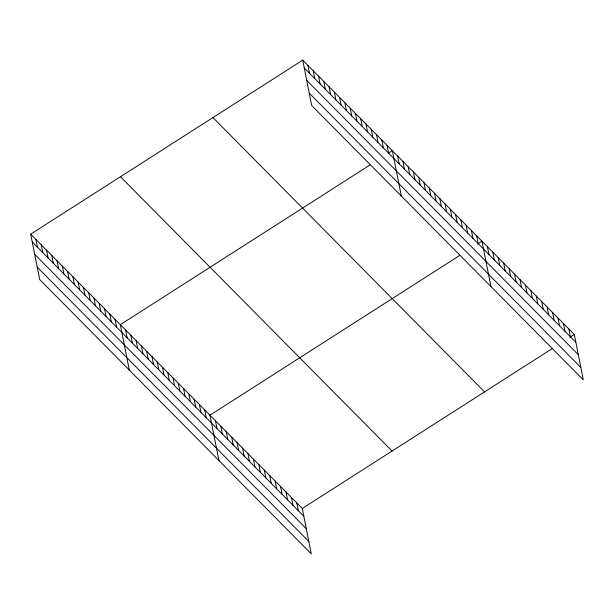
<?xml version="1.0" encoding="UTF-8"?>
<svg xmlns="http://www.w3.org/2000/svg" width="614" height="614" viewBox="0 0 614 614"><rect width="100%" height="100%" fill="white"/><g stroke="black" fill="none" stroke-linecap="round" stroke-linejoin="round"><path stroke-width="0.92" d="M30.7 234.149L302.303 508.476L311.29 553.859L39.687 279.523L30.7 234.149L302.71 60.141L574.313 334.476L583.3 379.851L311.697 105.524L302.71 60.141M369.897 165.028L120.329 324.676L129.316 370.058M388.601 153.063L392.338 150.676L401.326 196.05M459.525 255.554L209.957 415.202L218.945 460.584M477.477 244.073L481.967 241.202L490.954 286.584M302.303 508.476L551.871 348.829M569.823 337.347L574.313 334.476M304.26 67.97L575.863 342.297M306.716 80.365L578.319 354.692M309.241 93.128L580.844 367.464M212.943 117.566L484.553 391.893M120.467 176.725L392.07 451.052M32.25 241.97L303.853 516.297M34.706 254.365L306.309 528.692M37.231 267.136L308.834 541.464M568.879 328.989L570.429 336.81M563.452 323.501L565.003 331.322M558.019 318.014L559.569 325.842M552.585 312.526L554.135 320.354M547.151 307.038L548.701 314.867M541.725 301.551L543.275 309.379M536.291 296.071L537.841 303.892M530.857 290.583L532.407 298.404M525.423 285.096L526.973 292.916M519.997 279.608L521.539 287.436M514.563 274.12L516.113 281.949M509.129 268.633L510.679 276.461M503.695 263.145L505.245 270.974M498.269 257.657L499.811 265.486M492.835 252.177L494.385 259.998M487.401 246.69L488.951 254.511M476.694 235.876L478.245 243.704M471.422 230.549L472.972 238.378M466.149 225.223L467.699 233.051M460.876 219.904L462.426 227.725M455.603 214.578L457.154 222.398M450.338 209.251L451.881 217.072M445.066 203.925L446.608 211.753M439.793 198.598L441.343 206.427M434.52 193.272L436.07 201.1M429.247 187.945L430.798 195.774M423.975 182.627L425.525 190.447M418.702 177.3L420.252 185.121M413.429 171.974L414.98 179.802M408.156 166.647L409.707 174.476M402.884 161.321L404.434 169.149M397.611 155.994L399.161 163.823M387.066 145.349L388.616 153.17M381.793 140.023L383.343 147.851M376.52 134.696L378.07 142.525M371.247 129.37L372.798 137.198M365.975 124.043L367.525 131.872M360.702 118.725L362.252 126.545M355.429 113.398L356.98 121.219M350.164 108.072L351.707 115.9M344.891 102.745L346.434 110.574M339.619 97.419L341.169 105.247M334.346 92.092L335.896 99.921M329.073 86.774L330.624 94.594M323.801 81.447L325.351 89.268M318.528 76.121L320.078 83.941M313.255 70.794L314.805 78.623M307.982 65.468L309.533 73.296M296.869 502.989L298.419 510.817M291.443 497.501L292.993 505.33M286.009 492.014L287.559 499.842M280.575 486.526L282.125 494.354M275.141 481.038L276.691 488.867M269.715 475.558L271.265 483.379M264.281 470.071L265.831 477.892M258.847 464.583L260.397 472.412M253.413 459.095L254.963 466.924M247.987 453.608L249.53 461.436M242.553 448.12L244.103 455.949M237.119 442.633L238.669 450.461M231.685 437.153L233.236 444.973M226.259 431.665L227.802 439.486M220.825 426.177L222.375 433.998M215.391 420.69L216.942 428.518M204.685 409.876L206.235 417.704M199.412 404.549L200.962 412.378M194.139 399.23L195.689 407.051M188.866 393.904L190.417 401.725M183.594 388.578L185.144 396.406M178.329 383.251L179.871 391.08M173.056 377.925L174.599 385.753M167.783 372.598L169.334 380.427M162.51 367.279L164.061 375.1M157.238 361.953L158.788 369.774M151.965 356.627L153.515 364.455M146.692 351.3L148.243 359.129M141.42 345.974L142.97 353.802M136.147 340.647L137.697 348.476M130.874 335.328L132.424 343.149M125.601 330.002L127.152 337.823M115.056 319.349L116.606 327.178M109.783 314.023L111.334 321.851M104.51 308.696L106.061 316.525M99.238 303.37L100.788 311.198M93.965 298.051L95.515 305.872M88.692 292.724L90.243 300.545M83.42 287.398L84.97 295.227M78.155 282.072L79.697 289.9M72.882 276.745L74.424 284.574M67.609 271.419L69.159 279.247M62.336 266.1L63.887 273.921M57.064 260.773L58.614 268.594M51.791 255.447L53.341 263.276M46.518 250.121L48.069 257.949M41.245 244.794L42.796 252.623M35.973 239.468L37.523 247.296"/></g></svg>
